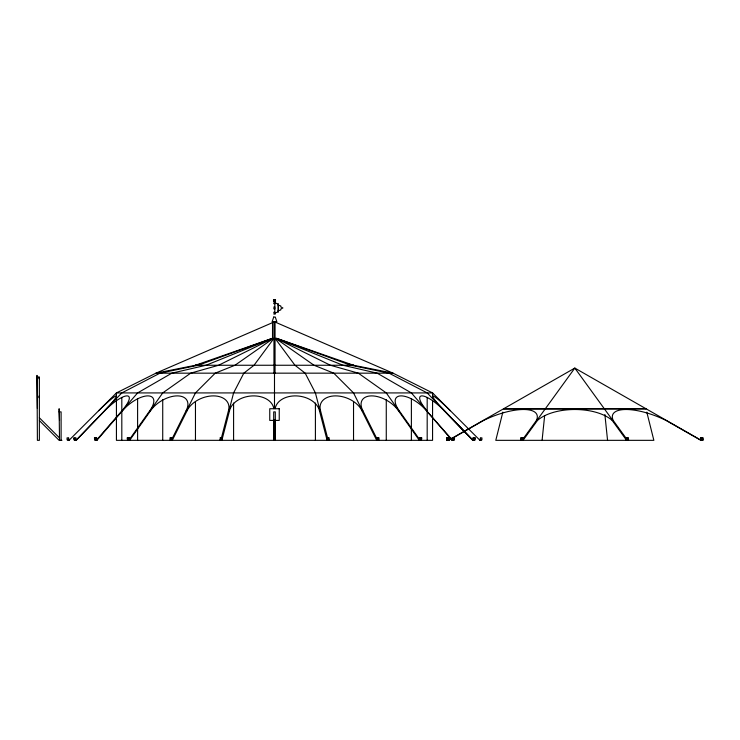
<?xml version="1.0" encoding="UTF-8"?>
<svg xmlns="http://www.w3.org/2000/svg" width="740" height="740" viewBox="0 0 740 740"><rect width="100%" height="100%" fill="white"/><g stroke="black" fill="none" stroke-linecap="round" stroke-linejoin="round"><path stroke-width="1.11" d="M326.895 440.337L327.025 437.692L328.949 437.969L328.838 440.337M327.311 440.337L327.025 437.692M328.43 440.337L328.551 437.692M446.812 440.337L446.988 437.692L448.708 437.692L448.884 440.337L446.812 440.337L446.655 437.969L447.247 437.692L447.423 440.337L446.886 439.255M448.884 440.337L449.05 437.969L448.449 437.692L448.274 440.337L448.116 437.969L448.708 437.692M700.762 440.337L700.947 437.692L702.658 437.692L702.843 440.337L700.762 440.337L700.604 437.969L701.206 437.692M701.381 440.337L700.836 439.255M702.843 440.337L703 437.969L702.408 437.692M376.521 440.337L376.753 437.692L378.899 437.969L378.695 440.337M377.326 440.337L377.529 437.969L376.753 437.692M542.087 440.337L544.649 415.621M419.192 440.337L419.515 437.692L421.735 437.969L421.439 440.337M420.32 440.337L420.616 437.969L421.735 437.969M452.399 437.692L452.001 440.337L454.175 440.337L454.536 437.969L452.399 437.692L454.536 437.969M453.389 440.337L453.75 437.969M522.801 439.523L522.671 440.337L522.237 437.692L522.847 437.692L523.273 440.337L523.411 439.523M627.862 440.337L627.992 439.523M628.602 439.523L628.463 440.337L628.038 437.692L625.994 437.969L626.373 440.337M473.23 437.692L472.712 440.337L474.738 440.337M473.304 439.255L473.119 440.337L444.425 410.7A22.459 2.081 45 0 1 432.789 395.882A22.459 2.081 45 0 1 450.272 410.7L450.346 410.7M474.47 439.523L474.331 440.337L475.145 437.969L474.673 440.337M479.983 440.337L480.454 437.692L482.008 437.969L481.592 440.337L479.983 440.337L432.567 392.921L393.051 373.164L275.558 322.252M502.839 412.134L495.791 440.337L653.864 440.337L646.806 412.134M221.371 438.145L228.475 410.7A22.459 14.735 -21.1 0 0 213.398 395.882A22.459 14.735 -21.1 0 0 187.081 410.7L186.129 410.7A22.459 12.654 -31.6 0 0 177.304 395.882A22.459 12.654 -31.6 0 0 150.59 410.7L129.63 440.337M228.984 410.7L233.59 392.921L243.811 373.164L254.042 365.255L273.883 338.43L272.126 338.43L198.154 365.255L159.988 373.164L121.813 392.921L104.636 410.7M221.861 440.337L229.529 410.7A22.459 15.808 -7.5 0 1 252.266 395.918A22.459 15.808 -7.5 0 1 273.837 408.73M278.268 311.91L278.268 304.011L275.28 303.021L274.827 302.031L274.827 313.889L275.28 312.9L278.268 311.91L278.268 304.011M171.828 439.32L186.129 410.7M186.572 410.7L195.462 392.921L215.22 373.164L234.978 365.255L273.31 338.43M172.263 440.337L187.081 410.7M128.862 440.337L149.813 410.7A22.459 9.713 -38.7 0 0 147.833 395.882A22.459 9.713 -38.7 0 0 122.544 410.7L96.875 440.337M150.155 410.7L162.726 392.921L190.67 373.164L218.615 365.255L272.82 338.43M522.69 439.44L536.417 420.486L537.425 420.486A42.67 21.173 0 0 1 574.823 409.507A42.67 21.173 0 0 1 612.23 420.486L613.229 420.486A42.67 14.966 22 0 1 626.096 409.507A42.67 14.966 22 0 1 666.13 420.486L700.863 440.337M536.833 420.486L574.823 368.076L701.279 440.337M523.032 440.337L537.425 420.486M96.33 440.337L121.998 410.7A22.459 6.105 -43 0 0 126.993 395.882A22.459 6.105 -43 0 0 104.849 410.7L76.22 440.337M122.202 410.7L137.603 392.921L171.828 373.164L206.053 365.255L272.44 338.43M75.942 440.337L104.562 410.7A22.459 2.081 -45 0 0 116.208 395.882A22.459 2.081 -45 0 0 98.716 410.7L98.642 410.7M69.014 440.337L68.543 437.692L66.979 437.969L67.405 440.337L69.014 440.337L116.43 392.921L155.946 373.164L273.439 322.252M220.15 440.337L220.446 437.692L221.972 437.692L222.093 440.337M220.048 437.969L221.972 437.692M222.046 439.255L220.113 439.523M448.375 440.337L574.823 368.076L612.812 420.486M448.792 440.337L483.525 420.486A42.67 14.966 -22 0 1 523.559 409.507A42.67 14.966 -22 0 1 536.417 420.486M446.757 439.523L448.81 439.255L448.218 439.523M700.604 437.969L702.658 437.692M701.307 439.255L700.706 439.523L702.769 439.255M170.302 440.337L170.089 437.969L172.244 437.692L172.476 440.337M170.089 437.969L172.244 437.692M172.374 439.255L170.228 439.523M276.658 338.356L353.535 365.255L195.462 365.255L272.329 338.356M277.99 310.92L280.821 309.93L280.839 308.95L282.93 307.96L280.839 306.971L280.821 305.981L277.99 304.991M127.548 440.337L127.252 437.969L129.472 437.692L129.805 440.337M127.252 437.969L129.472 437.692M129.667 439.255L127.447 439.523M195.462 365.255L199.92 364.256M94.452 437.969L96.589 437.692L96.996 440.337L94.812 440.337L94.452 437.969L96.589 437.692M96.829 439.255L94.692 439.523M197.719 364.811L155.946 373.164L393.051 373.164L351.269 364.811M521.191 440.337L520.803 437.969L522.847 437.692M521.053 439.523L523.097 439.255M625.994 437.969L628.038 437.692M73.926 437.969L75.832 437.692L76.285 440.337L74.324 440.337L73.926 437.969L74.731 440.337M67.257 439.523L68.82 439.255M273.772 299.663L275.225 299.663M273.439 299.978L275.558 299.978M273.439 300.921L275.558 300.921M273.717 301.245L275.28 301.245M273.56 302.031L275.447 302.031M273.56 303.613L275.447 303.613M273.56 307.165L275.039 307.165M273.56 308.746L275.039 308.746M273.56 312.308L275.039 312.308M273.56 313.889L275.447 313.889M276.871 338.43L275.114 338.43L294.955 365.255L305.176 373.164L315.407 392.921L320.013 410.7M37.398 377.113L39.368 377.113L39.368 440.337L37.398 440.337L37 375.374L37.398 408.489M645.955 408.73L503.653 408.878L645.992 408.878M121.998 410.7L122.544 410.7M149.813 410.7L150.59 410.7M228.475 410.7L229.529 410.7M275.16 408.73A22.459 15.808 7.5 0 1 296.731 395.918A22.459 15.808 7.5 0 1 319.458 410.7L320.522 410.7A22.459 14.735 21.1 0 1 335.59 395.882A22.459 14.735 21.1 0 1 361.916 410.7L362.859 410.7A22.459 12.654 31.6 0 1 371.693 395.882A22.459 12.654 31.6 0 1 398.407 410.7L419.358 440.337M398.407 410.7L399.175 410.7L420.135 440.337M399.175 410.7A22.459 9.713 38.7 0 1 401.163 395.882A22.459 9.713 38.7 0 1 426.453 410.7L452.667 440.337M426.999 410.7A22.459 6.105 43 0 1 421.994 395.882A22.459 6.105 43 0 1 444.148 410.7L444.5 410.7M59.126 411.884L61.106 411.884L61.106 440.337M59.524 420.422L59.126 408.73L59.524 440.337M327.422 437.969L328.949 437.969M377.529 437.969L378.899 437.969M520.803 437.969L521.404 437.969M75.693 439.255L74.185 439.523M420.44 439.255L419.321 439.255L421.541 439.523M473.378 439.255L472.897 439.255L474.812 439.523M627.687 439.255L628.288 439.255L626.244 439.523M378.76 439.523L376.614 439.255M454.305 439.523L452.168 439.255M61.919 440.337L59.126 440.337L39.368 420.579M480.177 439.255L481.731 439.523M475.145 437.969L473.156 437.692L474.738 437.969M349.077 364.256L353.535 365.255M419.515 437.692L420.616 437.969M276.788 338.43L350.834 365.255L389.009 373.164L427.184 392.921L472.842 440.337L444.148 410.7M276.547 338.43L342.944 365.255L377.169 373.164L411.385 392.921L426.786 410.7M700.947 437.692L701.538 437.969M446.988 437.692L447.589 437.969M448.348 439.255L448.94 439.523M276.177 338.43L330.382 365.255L358.327 373.164L386.271 392.921L398.842 410.7M328.477 439.255L328.875 439.523L326.95 439.255M275.687 338.43L314.01 365.255L333.777 373.164L353.535 392.921L362.424 410.7M39.368 417.786L59.505 437.923M426.453 410.7L452.121 440.337M613.229 420.486L626.308 438.533M612.23 420.486L626.614 440.337M362.859 410.7L377.169 439.32M361.916 410.7L376.734 440.337M320.522 410.7L327.626 438.145M319.458 410.7L327.136 440.337M626.595 437.969L626.984 440.337M521.663 439.523L521.793 440.337M95.247 437.969L95.608 440.337M128.371 437.969L128.667 440.337M604.885 414.502L607.559 440.337M171.458 437.969L171.671 440.337M702.066 437.969L702.223 440.337M221.575 437.969L221.676 440.337M432.567 398.564L432.567 392.921L116.43 392.921L116.43 397.436M432.567 400.821L432.567 440.337L116.43 440.337L116.43 399.693M427.184 397.436L427.184 440.337M411.385 398.564L411.385 440.337M386.271 399.693L386.271 440.337M353.535 401.95L353.535 440.337M315.407 403.078L315.407 440.337M275.289 440.337L275.289 411.884L273.707 411.884L273.707 440.337M275.049 321.789L275.049 373.164M275.049 419.821L275.049 440.337M274.494 373.164L274.494 408.48M273.948 321.789L273.948 373.164M273.948 419.821L273.948 440.337M272.524 321.789L272.524 339.05M233.59 403.078L233.59 440.337M195.462 401.95L195.462 440.337M162.726 399.693L162.726 440.337M137.603 398.564L137.603 440.337M121.813 397.436L121.813 440.337M38.98 377.113L38.98 378.695M38.98 396.085L38.98 397.657M273.717 317.044L272.126 321.789L276.871 321.789L275.28 317.044L273.717 317.044M279.239 408.73L269.758 408.73L269.758 420.422L279.239 420.422L279.239 408.73"/></g></svg>
